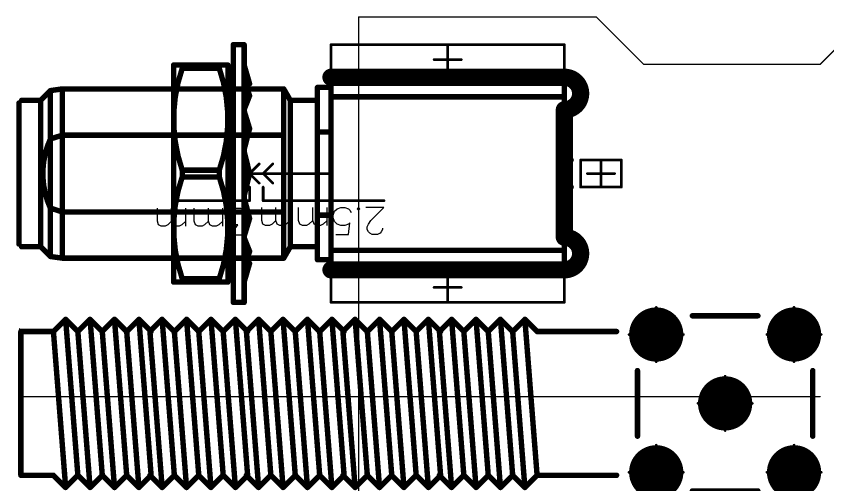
# Model space of a CAD drawing. Header units: millimetres. Extents: x 17 to 134, y 31 to 67.
# Drawn here: x 17.37 to 47.28, y 49.75 to 67.03 of the extents above; entities that cross this region are included whole.
import ezdxf

# ---------------------------------------------------------------- set-up
doc = ezdxf.new("R2010")
doc.units = ezdxf.units.MM
for name, color, linetype in [('Mechanical1', 6, 'Continuous'), ('Mechanical8', 56, 'Continuous'), ('MultiLayer', 9, 'Continuous'), ('PadHoleLayer', 156, 'Continuous'), ('TopOverlay', 2, 'Continuous')]:
    doc.layers.add(name, color=color, linetype=linetype)

# ---------------------------------------------------------------- blocks, each defined once
blk = doc.blocks.new('TELEGARTNER_J01151A0451_1')
at = {"layer": 'Mechanical1', "const_width": 0.635}
for points in [[(1.35, 2.35, -1), (1.35, 3.55)], [(1.35, -3.55, -1), (1.35, -2.35)]]:
    blk.add_lwpolyline(points, format="xyb", dxfattribs=at)
for points in [[(9.95, 3.55), (1.35, 3.55)], [(1.35, 2.35), (1.35, -2.35)], [(9.95, -3.55), (1.35, -3.55)]]:
    blk.add_lwpolyline(points, dxfattribs=at)
at = {"layer": 'Mechanical1', "const_width": 0.318}
for points in [[(1.191, 3.55, 1), (1.509, 3.55, 1)], [(1.191, 3.55, 1), (1.509, 3.55, 1)], [(9.791, 3.55, 1), (10.109, 3.55, 1)], [(1.191, 2.35, 1), (1.509, 2.35, 1)], [(1.191, 2.35, 1), (1.509, 2.35, 1)], [(1.191, -2.35, 1), (1.509, -2.35, 1)], [(1.191, -2.35, 1), (1.509, -2.35, 1)], [(1.191, -3.55, 1), (1.509, -3.55, 1)], [(1.191, -3.55, 1), (1.509, -3.55, 1)], [(9.791, -3.55, 1), (10.109, -3.55, 1)]]:
    blk.add_lwpolyline(points, format="xyb", close=True, dxfattribs=at)
at = {"layer": 'Mechanical8'}
for p, q in [((8.048, 2.059), (8.095, 2.155)), ((8.095, 2.155), (8.143, 2.202)), ((8.143, 2.202), (8.238, 2.25)), ((8.238, 2.25), (8.428, 2.25)), ((8.428, 2.25), (8.524, 2.202)), ((8.524, 2.202), (8.571, 2.155)), ((8.571, 2.155), (8.619, 2.059)), ((9.3, 2.25), (9.252, 1.821)), ((9.776, 2.25), (9.3, 2.25)), ((13.145, 2.275), (13.669, 2.275)), ((13.669, 2.275), (13.383, 1.894)), ((8.048, 2.012), (8.048, 2.059)), ((8.571, 1.869), (8.476, 1.726)), ((8.619, 1.964), (8.571, 1.869)), ((8.619, 2.059), (8.619, 1.964)), ((9.252, 1.821), (9.3, 1.869)), ((9.3, 1.869), (9.443, 1.917)), ((9.443, 1.917), (9.585, 1.917)), ((9.585, 1.917), (9.728, 1.869)), ((9.728, 1.869), (9.823, 1.774)), ((10.095, 1.917), (10.095, 1.25)), ((10.095, 1.726), (10.238, 1.869)), ((10.238, 1.869), (10.333, 1.917)), ((10.333, 1.917), (10.476, 1.917)), ((10.476, 1.917), (10.571, 1.869)), ((10.571, 1.869), (10.618, 1.726)), ((10.618, 1.726), (10.761, 1.869)), ((10.761, 1.869), (10.857, 1.917)), ((10.857, 1.917), (10.999, 1.917)), ((10.999, 1.917), (11.095, 1.869)), ((11.095, 1.869), (11.142, 1.726)), ((11.456, 1.917), (11.456, 1.25)), ((11.456, 1.726), (11.599, 1.869)), ((11.599, 1.869), (11.694, 1.917)), ((11.694, 1.917), (11.837, 1.917)), ((11.837, 1.917), (11.932, 1.869)), ((11.932, 1.869), (11.98, 1.726)), ((11.98, 1.726), (12.123, 1.869)), ((12.123, 1.869), (12.218, 1.917)), ((12.218, 1.917), (12.361, 1.917)), ((12.361, 1.917), (12.456, 1.869)), ((12.456, 1.869), (12.504, 1.726)), ((13.383, 1.894), (13.526, 1.894)), ((13.526, 1.894), (13.621, 1.846)), ((13.621, 1.846), (13.669, 1.799)), ((13.669, 1.799), (13.717, 1.656)), ((13.94, 1.942), (13.94, 1.275)), ((13.94, 1.751), (14.083, 1.894)), ((14.083, 1.894), (14.178, 1.942)), ((14.178, 1.942), (14.321, 1.942)), ((14.321, 1.942), (14.416, 1.894)), ((14.416, 1.894), (14.464, 1.751)), ((14.464, 1.751), (14.607, 1.894)), ((14.607, 1.894), (14.702, 1.942)), ((14.702, 1.942), (14.845, 1.942)), ((14.845, 1.942), (14.94, 1.894)), ((14.94, 1.894), (14.988, 1.751)), ((15.302, 1.942), (15.302, 1.275)), ((15.302, 1.751), (15.445, 1.894)), ((15.445, 1.894), (15.54, 1.942)), ((15.54, 1.942), (15.683, 1.942)), ((15.683, 1.942), (15.778, 1.894)), ((15.778, 1.894), (15.826, 1.751)), ((15.826, 1.751), (15.968, 1.894)), ((15.968, 1.894), (16.064, 1.942)), ((16.064, 1.942), (16.206, 1.942)), ((16.206, 1.942), (16.302, 1.894)), ((16.302, 1.894), (16.349, 1.751)), ((8.476, 1.726), (8, 1.25)), ((9.823, 1.774), (9.871, 1.631)), ((9.871, 1.536), (9.823, 1.393)), ((9.871, 1.631), (9.871, 1.536)), ((10.618, 1.726), (10.618, 1.25)), ((11.142, 1.726), (11.142, 1.25)), ((11.98, 1.726), (11.98, 1.25)), ((12.504, 1.726), (12.504, 1.25)), ((13.717, 1.561), (13.669, 1.418)), ((13.717, 1.656), (13.717, 1.561)), ((14.464, 1.751), (14.464, 1.275)), ((14.988, 1.751), (14.988, 1.275)), ((15.826, 1.751), (15.826, 1.275)), ((16.349, 1.751), (16.349, 1.275)), ((8, 1.25), (8.667, 1.25)), ((8.938, 1.345), (8.89, 1.298)), ((8.89, 1.298), (8.938, 1.25)), ((8.986, 1.298), (8.938, 1.345)), ((8.938, 1.25), (8.986, 1.298)), ((9.252, 1.345), (9.205, 1.44)), ((9.3, 1.298), (9.252, 1.345)), ((9.443, 1.25), (9.3, 1.298)), ((9.585, 1.25), (9.443, 1.25)), ((9.728, 1.298), (9.585, 1.25)), ((9.823, 1.393), (9.728, 1.298)), ((13.098, 1.37), (13.05, 1.465)), ((13.145, 1.323), (13.098, 1.37)), ((13.288, 1.275), (13.145, 1.323)), ((13.431, 1.275), (13.288, 1.275)), ((13.574, 1.323), (13.431, 1.275)), ((13.669, 1.418), (13.574, 1.323))]:
    blk.add_line(p, q, dxfattribs=at)
at = {"layer": 'Mechanical8', "const_width": 0.1}
for points in [[(9.95, 4.75), (1.35, 4.75)], [(1.35, 4.75), (1.35, 3.65)], [(9.95, 4.75), (9.95, 3.65)], [(5.65, 4.7), (5.65, 4.2)], [(5.65, 4.2), (5.15, 4.2)], [(6.15, 4.2), (5.65, 4.2)], [(5.65, 4.2), (5.65, 3.7)], [(9.95, 3.65), (1.35, 3.65)], [(12.45, 1), (8, 1)], [(12.45, 1), (12.45, 0.5)], [(15.75, 1), (12.95, 1)], [(12.95, 1), (12.95, 0.5)], [(0.75, 0.5), (-0.75, 0.5)], [(-0.75, 0.5), (-0.75, -0.5)], [(0, 0.5), (0, 0)], [(0.75, 0.5), (0.75, -0.5)], [(9.95, 0.25), (9.95, -0.25)], [(12.45, 0), (12.096, 0.354)], [(12.95, 0), (12.596, 0.354)], [(0, 0), (-0.5, 0)], [(0.5, 0), (0, 0)], [(0, 0), (0, -0.5)], [(12.45, 0), (9.95, 0)], [(12.45, 0), (12.096, -0.354)], [(12.95, 0), (12.45, 0)], [(12.95, 0), (12.596, -0.354)], [(0.75, -0.5), (-0.75, -0.5)], [(9.95, -3.65), (1.35, -3.65)], [(1.35, -3.65), (1.35, -4.75)], [(5.65, -3.7), (5.65, -4.2)], [(9.95, -3.65), (9.95, -4.75)], [(5.65, -4.2), (5.15, -4.2)], [(6.15, -4.2), (5.65, -4.2)], [(5.65, -4.2), (5.65, -4.7)], [(9.95, -4.75), (1.35, -4.75)]]:
    blk.add_lwpolyline(points, dxfattribs=at)
at = {"layer": 'Mechanical8', "const_width": 0.05}
for points in [[(1.325, 4.75, 1), (1.375, 4.75, 1)], [(1.325, 4.75, 1), (1.375, 4.75, 1)], [(9.925, 4.75, 1), (9.975, 4.75, 1)], [(9.925, 4.75, 1), (9.975, 4.75, 1)], [(5.625, 4.7, 1), (5.675, 4.7, 1)], [(5.125, 4.2, 1), (5.175, 4.2, 1)], [(5.625, 4.2, 1), (5.675, 4.2, 1)], [(5.625, 4.2, 1), (5.675, 4.2, 1)], [(5.625, 4.2, 1), (5.675, 4.2, 1)], [(5.625, 4.2, 1), (5.675, 4.2, 1)], [(6.125, 4.2, 1), (6.175, 4.2, 1)], [(1.325, 3.65, 1), (1.375, 3.65, 1)], [(1.325, 3.65, 1), (1.375, 3.65, 1)], [(5.625, 3.7, 1), (5.675, 3.7, 1)], [(9.925, 3.65, 1), (9.975, 3.65, 1)], [(9.925, 3.65, 1), (9.975, 3.65, 1)], [(7.975, 1, 1), (8.025, 1, 1)], [(12.425, 1, 1), (12.475, 1, 1)], [(12.425, 1, 1), (12.475, 1, 1)], [(12.925, 1, 1), (12.975, 1, 1)], [(12.925, 1, 1), (12.975, 1, 1)], [(15.725, 1, 1), (15.775, 1, 1)], [(-0.775, 0.5, 1), (-0.725, 0.5, 1)], [(-0.775, 0.5, 1), (-0.725, 0.5, 1)], [(-0.025, 0.5, 1), (0.025, 0.5, 1)], [(0.725, 0.5, 1), (0.775, 0.5, 1)], [(0.725, 0.5, 1), (0.775, 0.5, 1)], [(9.925, 0.25, 1), (9.975, 0.25, 1)], [(12.071, 0.354, 1), (12.121, 0.354, 1)], [(12.425, 0.5, 1), (12.475, 0.5, 1)], [(12.571, 0.354, 1), (12.621, 0.354, 1)], [(12.925, 0.5, 1), (12.975, 0.5, 1)], [(-0.525, 0, 1), (-0.475, 0, 1)], [(-0.025, 0, 1), (0.025, 0, 1)], [(-0.025, 0, 1), (0.025, 0, 1)], [(-0.025, 0, 1), (0.025, 0, 1)], [(-0.025, 0, 1), (0.025, 0, 1)], [(0.475, 0, 1), (0.525, 0, 1)], [(9.925, 0, 1), (9.975, 0, 1)], [(12.425, 0, 1), (12.475, 0, 1)], [(12.425, 0, 1), (12.475, 0, 1)], [(12.425, 0, 1), (12.475, 0, 1)], [(12.425, 0, 1), (12.475, 0, 1)], [(12.925, 0, 1), (12.975, 0, 1)], [(12.925, 0, 1), (12.975, 0, 1)], [(12.925, 0, 1), (12.975, 0, 1)], [(9.925, -0.25, 1), (9.975, -0.25, 1)], [(-0.775, -0.5, 1), (-0.725, -0.5, 1)], [(-0.775, -0.5, 1), (-0.725, -0.5, 1)], [(-0.025, -0.5, 1), (0.025, -0.5, 1)], [(0.725, -0.5, 1), (0.775, -0.5, 1)], [(0.725, -0.5, 1), (0.775, -0.5, 1)], [(12.071, -0.354, 1), (12.121, -0.354, 1)], [(12.571, -0.354, 1), (12.621, -0.354, 1)], [(1.325, -3.65, 1), (1.375, -3.65, 1)], [(1.325, -3.65, 1), (1.375, -3.65, 1)], [(5.625, -3.7, 1), (5.675, -3.7, 1)], [(9.925, -3.65, 1), (9.975, -3.65, 1)], [(9.925, -3.65, 1), (9.975, -3.65, 1)], [(5.125, -4.2, 1), (5.175, -4.2, 1)], [(5.625, -4.2, 1), (5.675, -4.2, 1)], [(5.625, -4.2, 1), (5.675, -4.2, 1)], [(5.625, -4.2, 1), (5.675, -4.2, 1)], [(5.625, -4.2, 1), (5.675, -4.2, 1)], [(6.125, -4.2, 1), (6.175, -4.2, 1)], [(1.325, -4.75, 1), (1.375, -4.75, 1)], [(1.325, -4.75, 1), (1.375, -4.75, 1)], [(5.625, -4.7, 1), (5.675, -4.7, 1)], [(9.925, -4.75, 1), (9.975, -4.75, 1)], [(9.925, -4.75, 1), (9.975, -4.75, 1)]]:
    blk.add_lwpolyline(points, format="xyb", close=True, dxfattribs=at)
at = {"layer": 'MultiLayer'}
for p, q in [((0.75, 3.069), (0.841, 3.29)), ((0.841, 3.29), (1.01, 3.459)), ((1.01, 3.459), (1.231, 3.55)), ((1.231, 3.55), (1.35, 3.55)), ((1.35, 3.55), (1.35, 3.55)), ((1.35, 3.55), (9.95, 3.55)), ((9.95, 3.55), (9.95, -3.55)), ((0.75, 2.831), (0.75, 3.069)), ((0.841, 2.61), (0.75, 2.831)), ((1.01, 2.441), (0.841, 2.61)), ((1.231, 2.35), (1.01, 2.441)), ((1.35, 2.35), (1.231, 2.35)), ((1.35, -2.35), (1.35, 2.35)), ((1.01, -2.441), (1.231, -2.35)), ((1.231, -2.35), (1.35, -2.35)), ((1.35, -2.35), (1.35, -2.35)), ((0.75, -2.831), (0.841, -2.61)), ((0.841, -2.61), (1.01, -2.441)), ((0.75, -3.069), (0.75, -2.831)), ((0.841, -3.29), (0.75, -3.069)), ((1.01, -3.459), (0.841, -3.29)), ((1.231, -3.55), (1.01, -3.459)), ((1.35, -3.55), (1.231, -3.55)), ((9.95, -3.55), (1.35, -3.55))]:
    blk.add_line(p, q, dxfattribs=at)
at = {"layer": 'TopOverlay', "const_width": 0.2}
for points in [[(13.55, 4.75), (13.15, 4.75)], [(13.15, 4.75), (13.15, -4.75)], [(13.55, 4.75), (13.55, -4.75)], [(13.15, 4), (12.95, 3.312)], [(13.75, 3.312), (13.55, 4)], [(13.75, 4), (13.75, -4)], [(15.75, 4), (13.75, 4)], [(14.067, 4), (14.067, 3.875)], [(15.433, 3.875), (14.067, 3.875)], [(15.433, 4), (15.433, 3.875)], [(15.75, 4), (15.75, -4)], [(1.35, 3.2), (1.35, -3.2)], [(9.95, 3.2), (9.95, -3.2)], [(13.15, 3.464), (12.95, 2.868)], [(13.15, 3.253), (12.95, 3.312)], [(13.75, 2.868), (13.55, 3.464)], [(13.75, 3.312), (13.55, 3.253)], [(10.45, 3.175), (9.95, 3.175)], [(10.45, 3.175), (10.45, -3.175)], [(11.692, 3.12), (11.45, 2.7)], [(19.85, 3.12), (11.692, 3.12)], [(11.692, 3.12), (11.692, -3.12)], [(19.85, 3.12), (19.85, -3.12)], [(20.292, 3.058), (19.85, 3.12)], [(20.65, 2.7), (20.292, 3.058)], [(20.292, 3.058), (20.292, -3.058)], [(9.95, 2.828), (1.35, 2.828)], [(11.45, 2.7), (10.45, 2.7)], [(11.45, 2.7), (11.45, -2.7)], [(13.15, 2.366), (12.95, 2.868)], [(13.75, 2.868), (13.55, 2.374)], [(21.35, 2.7), (20.65, 2.7)], [(20.65, 2.7), (20.65, -2.7)], [(21.45, 2.6), (21.45, -2.6)], [(13.15, 2.316), (12.95, 1.656)], [(13.75, 1.656), (13.55, 2.306)], [(10.45, 1.534), (9.95, 1.534)], [(19.85, 1.416), (11.692, 1.416)], [(13.15, 0.894), (12.95, 1.656)], [(13.75, 1.656), (13.55, 0.906)], [(20.292, 1.274), (19.85, 1.416)], [(13.15, 0.825), (12.95, 0)], [(13.75, 0), (13.55, 0.813)], [(1.35, 0.5), (1.1, 0.5)], [(13.15, -0.817), (12.95, 0)], [(13.75, 0), (13.55, -0.813)], [(14.067, 0.125), (14.067, -0.125)], [(15.433, 0.125), (14.067, 0.125)], [(15.433, 0.125), (15.433, -0.125)], [(15.433, -0.125), (14.067, -0.125)], [(1.35, -0.5), (1.1, -0.5)], [(13.15, -0.886), (12.95, -1.656)], [(13.75, -1.656), (13.55, -0.906)], [(20.292, -1.274), (19.85, -1.416)], [(10.45, -1.534), (9.95, -1.534)], [(19.85, -1.416), (11.692, -1.416)], [(13.15, -2.31), (12.95, -1.656)], [(13.75, -1.656), (13.55, -2.299)], [(13.15, -2.36), (12.95, -2.868)], [(13.75, -2.868), (13.55, -2.367)], [(11.45, -2.7), (10.45, -2.7)], [(11.692, -3.12), (11.45, -2.7)], [(20.65, -2.7), (20.292, -3.058)], [(21.35, -2.7), (20.65, -2.7)], [(9.95, -2.828), (1.35, -2.828)], [(13.15, -3.415), (12.95, -2.868)], [(13.75, -2.868), (13.55, -3.464)], [(20.292, -3.058), (19.85, -3.12)], [(10.45, -3.175), (9.95, -3.175)], [(19.85, -3.12), (11.692, -3.12)], [(13.15, -3.253), (12.95, -3.312)], [(13.15, -4), (12.95, -3.312)], [(13.75, -3.312), (13.55, -3.253)], [(13.75, -3.312), (13.55, -4)], [(15.433, -3.875), (14.067, -3.875)], [(14.067, -3.875), (14.067, -4)], [(15.433, -3.875), (15.433, -4)], [(15.75, -4), (13.75, -4)], [(13.55, -4.75), (13.15, -4.75)]]:
    blk.add_lwpolyline(points, dxfattribs=at)
at = {"layer": 'TopOverlay', "const_width": 0.1}
for points in [[(13.1, 4.75, 1), (13.2, 4.75, 1)], [(13.1, 4.75, 1), (13.2, 4.75, 1)], [(13.5, 4.75, 1), (13.6, 4.75, 1)], [(13.5, 4.75, 1), (13.6, 4.75, 1)], [(13.1, 4, 1), (13.2, 4, 1)], [(13.5, 4, 1), (13.6, 4, 1)], [(13.7, 4, 1), (13.8, 4, 1)], [(13.7, 4, 1), (13.8, 4, 1)], [(14.017, 4, 1), (14.117, 4, 1)], [(14.017, 3.875, 1), (14.117, 3.875, 1)], [(14.017, 3.875, 1), (14.117, 3.875, 1)], [(14.017, 3.875, 1), (14.117, 3.875, 1)], [(15.383, 4, 1), (15.483, 4, 1)], [(15.383, 3.875, 1), (15.483, 3.875, 1)], [(15.383, 3.875, 1), (15.483, 3.875, 1)], [(15.383, 3.875, 1), (15.483, 3.875, 1)], [(15.7, 4, 1), (15.8, 4, 1)], [(15.7, 4, 1), (15.8, 4, 1)], [(1.3, 3.2, 1), (1.4, 3.2, 1)], [(9.9, 3.2, 1), (10, 3.2, 1)], [(12.9, 3.312, 1), (13, 3.312, 1)], [(12.9, 3.312, 1), (13, 3.312, 1)], [(13.1, 3.464, 1), (13.2, 3.464, 1)], [(13.1, 3.253, 1), (13.2, 3.253, 1)], [(13.5, 3.464, 1), (13.6, 3.464, 1)], [(13.5, 3.253, 1), (13.6, 3.253, 1)], [(13.7, 3.312, 1), (13.8, 3.312, 1)], [(13.7, 3.312, 1), (13.8, 3.312, 1)], [(9.9, 3.175, 1), (10, 3.175, 1)], [(10.4, 3.175, 1), (10.5, 3.175, 1)], [(10.4, 3.175, 1), (10.5, 3.175, 1)], [(11.642, 3.12, 1), (11.742, 3.12, 1)], [(11.642, 3.12, 1), (11.742, 3.12, 1)], [(11.642, 3.12, 1), (11.742, 3.12, 1)], [(19.8, 3.12, 1), (19.9, 3.12, 1)], [(19.8, 3.12, 1), (19.9, 3.12, 1)], [(19.8, 3.12, 1), (19.9, 3.12, 1)], [(20.242, 3.058, 1), (20.342, 3.058, 1)], [(20.242, 3.058, 1), (20.342, 3.058, 1)], [(20.242, 3.058, 1), (20.342, 3.058, 1)], [(1.3, 2.828, 1), (1.4, 2.828, 1)], [(9.9, 2.828, 1), (10, 2.828, 1)], [(10.4, 2.7, 1), (10.5, 2.7, 1)], [(11.4, 2.7, 1), (11.5, 2.7, 1)], [(11.4, 2.7, 1), (11.5, 2.7, 1)], [(11.4, 2.7, 1), (11.5, 2.7, 1)], [(12.9, 2.868, 1), (13, 2.868, 1)], [(12.9, 2.868, 1), (13, 2.868, 1)], [(13.7, 2.868, 1), (13.8, 2.868, 1)], [(13.7, 2.868, 1), (13.8, 2.868, 1)], [(20.6, 2.7, 1), (20.7, 2.7, 1)], [(20.6, 2.7, 1), (20.7, 2.7, 1)], [(20.6, 2.7, 1), (20.7, 2.7, 1)], [(21.3, 2.7, 1), (21.4, 2.7, 1)], [(21.4, 2.6, 1), (21.5, 2.6, 1)], [(13.1, 2.366, 1), (13.2, 2.366, 1)], [(13.1, 2.316, 1), (13.2, 2.316, 1)], [(13.5, 2.374, 1), (13.6, 2.374, 1)], [(13.5, 2.306, 1), (13.6, 2.306, 1)], [(9.9, 1.534, 1), (10, 1.534, 1)], [(10.4, 1.534, 1), (10.5, 1.534, 1)], [(11.642, 1.416, 1), (11.742, 1.416, 1)], [(12.9, 1.656, 1), (13, 1.656, 1)], [(12.9, 1.656, 1), (13, 1.656, 1)], [(13.7, 1.656, 1), (13.8, 1.656, 1)], [(13.7, 1.656, 1), (13.8, 1.656, 1)], [(19.8, 1.416, 1), (19.9, 1.416, 1)], [(19.8, 1.416, 1), (19.9, 1.416, 1)], [(20.242, 1.274, 1), (20.342, 1.274, 1)], [(20.242, 1.274, 1), (20.342, 1.274, 1)], [(13.1, 0.894, 1), (13.2, 0.894, 1)], [(13.1, 0.825, 1), (13.2, 0.825, 1)], [(13.5, 0.906, 1), (13.6, 0.906, 1)], [(13.5, 0.813, 1), (13.6, 0.813, 1)], [(1.05, 0.5, 1), (1.15, 0.5, 1)], [(1.3, 0.5, 1), (1.4, 0.5, 1)], [(12.9, 0, 1), (13, 0, 1)], [(12.9, 0, 1), (13, 0, 1)], [(13.7, 0, 1), (13.8, 0, 1)], [(13.7, 0, 1), (13.8, 0, 1)], [(14.017, 0.125, 1), (14.117, 0.125, 1)], [(14.017, 0.125, 1), (14.117, 0.125, 1)], [(14.017, 0.125, 1), (14.117, 0.125, 1)], [(15.383, 0.125, 1), (15.483, 0.125, 1)], [(15.383, 0.125, 1), (15.483, 0.125, 1)], [(15.383, 0.125, 1), (15.483, 0.125, 1)], [(14.017, -0.125, 1), (14.117, -0.125, 1)], [(14.017, -0.125, 1), (14.117, -0.125, 1)], [(14.017, -0.125, 1), (14.117, -0.125, 1)], [(15.383, -0.125, 1), (15.483, -0.125, 1)], [(15.383, -0.125, 1), (15.483, -0.125, 1)], [(15.383, -0.125, 1), (15.483, -0.125, 1)], [(1.05, -0.5, 1), (1.15, -0.5, 1)], [(1.3, -0.5, 1), (1.4, -0.5, 1)], [(13.1, -0.817, 1), (13.2, -0.817, 1)], [(13.1, -0.886, 1), (13.2, -0.886, 1)], [(13.5, -0.813, 1), (13.6, -0.813, 1)], [(13.5, -0.906, 1), (13.6, -0.906, 1)], [(20.242, -1.274, 1), (20.342, -1.274, 1)], [(20.242, -1.274, 1), (20.342, -1.274, 1)], [(9.9, -1.534, 1), (10, -1.534, 1)], [(10.4, -1.534, 1), (10.5, -1.534, 1)], [(11.642, -1.416, 1), (11.742, -1.416, 1)], [(19.8, -1.416, 1), (19.9, -1.416, 1)], [(19.8, -1.416, 1), (19.9, -1.416, 1)], [(12.9, -1.656, 1), (13, -1.656, 1)], [(12.9, -1.656, 1), (13, -1.656, 1)], [(13.7, -1.656, 1), (13.8, -1.656, 1)], [(13.7, -1.656, 1), (13.8, -1.656, 1)], [(13.1, -2.31, 1), (13.2, -2.31, 1)], [(13.1, -2.36, 1), (13.2, -2.36, 1)], [(13.5, -2.299, 1), (13.6, -2.299, 1)], [(13.5, -2.367, 1), (13.6, -2.367, 1)], [(10.4, -2.7, 1), (10.5, -2.7, 1)], [(11.4, -2.7, 1), (11.5, -2.7, 1)], [(11.4, -2.7, 1), (11.5, -2.7, 1)], [(11.4, -2.7, 1), (11.5, -2.7, 1)], [(20.6, -2.7, 1), (20.7, -2.7, 1)], [(20.6, -2.7, 1), (20.7, -2.7, 1)], [(20.6, -2.7, 1), (20.7, -2.7, 1)], [(21.3, -2.7, 1), (21.4, -2.7, 1)], [(21.4, -2.6, 1), (21.5, -2.6, 1)], [(1.3, -2.828, 1), (1.4, -2.828, 1)], [(9.9, -2.828, 1), (10, -2.828, 1)], [(12.9, -2.868, 1), (13, -2.868, 1)], [(12.9, -2.868, 1), (13, -2.868, 1)], [(13.7, -2.868, 1), (13.8, -2.868, 1)], [(13.7, -2.868, 1), (13.8, -2.868, 1)], [(20.242, -3.058, 1), (20.342, -3.058, 1)], [(20.242, -3.058, 1), (20.342, -3.058, 1)], [(20.242, -3.058, 1), (20.342, -3.058, 1)], [(1.3, -3.2, 1), (1.4, -3.2, 1)], [(9.9, -3.175, 1), (10, -3.175, 1)], [(9.9, -3.2, 1), (10, -3.2, 1)], [(10.4, -3.175, 1), (10.5, -3.175, 1)], [(10.4, -3.175, 1), (10.5, -3.175, 1)], [(11.642, -3.12, 1), (11.742, -3.12, 1)], [(11.642, -3.12, 1), (11.742, -3.12, 1)], [(11.642, -3.12, 1), (11.742, -3.12, 1)], [(12.9, -3.312, 1), (13, -3.312, 1)], [(12.9, -3.312, 1), (13, -3.312, 1)], [(13.1, -3.253, 1), (13.2, -3.253, 1)], [(13.5, -3.253, 1), (13.6, -3.253, 1)], [(13.7, -3.312, 1), (13.8, -3.312, 1)], [(13.7, -3.312, 1), (13.8, -3.312, 1)], [(19.8, -3.12, 1), (19.9, -3.12, 1)], [(19.8, -3.12, 1), (19.9, -3.12, 1)], [(19.8, -3.12, 1), (19.9, -3.12, 1)], [(13.1, -3.415, 1), (13.2, -3.415, 1)], [(13.5, -3.464, 1), (13.6, -3.464, 1)], [(14.017, -3.875, 1), (14.117, -3.875, 1)], [(14.017, -3.875, 1), (14.117, -3.875, 1)], [(14.017, -3.875, 1), (14.117, -3.875, 1)], [(15.383, -3.875, 1), (15.483, -3.875, 1)], [(15.383, -3.875, 1), (15.483, -3.875, 1)], [(15.383, -3.875, 1), (15.483, -3.875, 1)], [(13.1, -4, 1), (13.2, -4, 1)], [(13.5, -4, 1), (13.6, -4, 1)], [(13.7, -4, 1), (13.8, -4, 1)], [(13.7, -4, 1), (13.8, -4, 1)], [(14.017, -4, 1), (14.117, -4, 1)], [(15.383, -4, 1), (15.483, -4, 1)], [(15.7, -4, 1), (15.8, -4, 1)], [(15.7, -4, 1), (15.8, -4, 1)], [(13.1, -4.75, 1), (13.2, -4.75, 1)], [(13.1, -4.75, 1), (13.2, -4.75, 1)], [(13.5, -4.75, 1), (13.6, -4.75, 1)], [(13.5, -4.75, 1), (13.6, -4.75, 1)]]:
    blk.add_lwpolyline(points, format="xyb", close=True, dxfattribs=at)
at = {"layer": 'TopOverlay', "const_width": 0.2}
for points in [[(14.067, 0.125, -0.16885), (14.067, 3.875)], [(15.433, 3.875, -0.16885), (15.433, 0.125)], [(20.292, 1.274, -0.218166), (20.292, -1.274)], [(14.067, -3.875, -0.16885), (14.067, -0.125)], [(15.433, -0.125, -0.16885), (15.433, -3.875)]]:
    blk.add_lwpolyline(points, format="xyb", dxfattribs=at)
blk = doc.blocks.new('TELEGARTNER_J01151A0921_49')
at = {"layer": 'Mechanical8', "const_width": 0.1}
for points in [[(-2.54, 2.54), (-2.54, 3.54)], [(2.54, 2.54), (2.54, 3.54)], [(-3.54, 2.54), (-2.54, 2.54)], [(-2.54, 1.54), (-2.54, 2.54)], [(-2.54, 2.54), (-1.54, 2.54)], [(1.54, 2.54), (2.54, 2.54)], [(2.54, 1.54), (2.54, 2.54)], [(2.54, 2.54), (3.54, 2.54)], [(0, 0), (0, 1)], [(-1, 0), (0, 0)], [(0, -1), (0, 0)], [(0, 0), (1, 0)], [(-2.54, -2.54), (-2.54, -1.54)], [(2.54, -2.54), (2.54, -1.54)], [(-3.54, -2.54), (-2.54, -2.54)], [(-2.54, -3.54), (-2.54, -2.54)], [(-2.54, -2.54), (-1.54, -2.54)], [(1.54, -2.54), (2.54, -2.54)], [(2.54, -3.54), (2.54, -2.54)], [(2.54, -2.54), (3.54, -2.54)]]:
    blk.add_lwpolyline(points, dxfattribs=at)
at = {"layer": 'Mechanical8', "const_width": 0.05}
for points in [[(-2.565, 3.54, 1), (-2.515, 3.54, 1)], [(2.515, 3.54, 1), (2.565, 3.54, 1)], [(-3.565, 2.54, 1), (-3.515, 2.54, 1)], [(-2.565, 2.54, 1), (-2.515, 2.54, 1)], [(-2.565, 2.54, 1), (-2.515, 2.54, 1)], [(-2.565, 2.54, 1), (-2.515, 2.54, 1)], [(-2.565, 2.54, 1), (-2.515, 2.54, 1)], [(-1.565, 2.54, 1), (-1.515, 2.54, 1)], [(1.515, 2.54, 1), (1.565, 2.54, 1)], [(2.515, 2.54, 1), (2.565, 2.54, 1)], [(2.515, 2.54, 1), (2.565, 2.54, 1)], [(2.515, 2.54, 1), (2.565, 2.54, 1)], [(2.515, 2.54, 1), (2.565, 2.54, 1)], [(3.515, 2.54, 1), (3.565, 2.54, 1)], [(-2.565, 1.54, 1), (-2.515, 1.54, 1)], [(2.515, 1.54, 1), (2.565, 1.54, 1)], [(-0.025, 1, 1), (0.025, 1, 1)], [(-1.025, 0, 1), (-0.975, 0, 1)], [(-0.025, 0, 1), (0.025, 0, 1)], [(-0.025, 0, 1), (0.025, 0, 1)], [(-0.025, 0, 1), (0.025, 0, 1)], [(-0.025, 0, 1), (0.025, 0, 1)], [(0.975, 0, 1), (1.025, 0, 1)], [(-0.025, -1, 1), (0.025, -1, 1)], [(-2.565, -1.54, 1), (-2.515, -1.54, 1)], [(2.515, -1.54, 1), (2.565, -1.54, 1)], [(-3.565, -2.54, 1), (-3.515, -2.54, 1)], [(-2.565, -2.54, 1), (-2.515, -2.54, 1)], [(-2.565, -2.54, 1), (-2.515, -2.54, 1)], [(-2.565, -2.54, 1), (-2.515, -2.54, 1)], [(-2.565, -2.54, 1), (-2.515, -2.54, 1)], [(-1.565, -2.54, 1), (-1.515, -2.54, 1)], [(1.515, -2.54, 1), (1.565, -2.54, 1)], [(2.515, -2.54, 1), (2.565, -2.54, 1)], [(2.515, -2.54, 1), (2.565, -2.54, 1)], [(2.515, -2.54, 1), (2.565, -2.54, 1)], [(2.515, -2.54, 1), (2.565, -2.54, 1)], [(3.515, -2.54, 1), (3.565, -2.54, 1)], [(-2.565, -3.54, 1), (-2.515, -3.54, 1)], [(2.515, -3.54, 1), (2.565, -3.54, 1)]]:
    blk.add_lwpolyline(points, format="xyb", close=True, dxfattribs=at)
at = {"layer": 'MultiLayer', "const_width": 1}
for points in [[(-3.04, 2.54, 1), (-2.04, 2.54, 1)], [(2.04, 2.54, 1), (3.04, 2.54, 1)], [(-0.5, 0, 1), (0.5, 0, 1)], [(-3.04, -2.54, 1), (-2.04, -2.54, 1)], [(2.04, -2.54, 1), (3.04, -2.54, 1)]]:
    blk.add_lwpolyline(points, format="xyb", close=True, dxfattribs=at)
at = {"layer": 'PadHoleLayer', "const_width": 0.75}
for points in [[(-2.915, 2.54, 1), (-2.165, 2.54, 1)], [(2.165, 2.54, 1), (2.915, 2.54, 1)], [(-0.375, 0, 1), (0.375, 0, 1)], [(-2.915, -2.54, 1), (-2.165, -2.54, 1)], [(2.165, -2.54, 1), (2.915, -2.54, 1)]]:
    blk.add_lwpolyline(points, format="xyb", close=True, dxfattribs=at)
at = {"layer": 'TopOverlay', "const_width": 0.2}
for points in [[(-1.208, 3.23), (1.208, 3.23)], [(-24.754, 2.65), (-24.304, 3.1)], [(-24.304, 3.1), (-23.854, 2.65)], [(-24.304, 3.1), (-23.854, -2.65)], [(-23.854, 2.65), (-23.404, 3.1)], [(-23.404, 3.1), (-22.954, 2.65)], [(-23.404, 3.1), (-22.954, -2.65)], [(-22.954, 2.65), (-22.504, 3.1)], [(-22.504, 3.1), (-22.054, 2.65)], [(-22.504, 3.1), (-22.054, -2.65)], [(-22.054, 2.65), (-21.604, 3.1)], [(-21.604, 3.1), (-21.154, 2.65)], [(-21.604, 3.1), (-21.154, -2.65)], [(-21.198, 2.65), (-20.748, 3.1)], [(-20.748, 3.1), (-20.298, -2.65)], [(-20.748, 3.1), (-20.298, 2.65)], [(-20.298, 2.65), (-19.848, 3.1)], [(-19.848, 3.1), (-19.398, -2.65)], [(-19.848, 3.1), (-19.398, 2.65)], [(-19.398, 2.65), (-18.948, 3.1)], [(-18.948, 3.1), (-18.498, -2.65)], [(-18.948, 3.1), (-18.498, 2.65)], [(-18.498, 2.65), (-18.048, 3.1)], [(-18.048, 3.1), (-17.598, -2.65)], [(-18.048, 3.1), (-17.598, 2.65)], [(-17.642, 2.65), (-17.192, 3.1)], [(-17.192, 3.1), (-16.742, -2.65)], [(-17.192, 3.1), (-16.742, 2.65)], [(-16.742, 2.65), (-16.292, 3.1)], [(-16.292, 3.1), (-15.842, -2.65)], [(-16.292, 3.1), (-15.842, 2.65)], [(-15.842, 2.65), (-15.392, 3.1)], [(-15.392, 3.1), (-14.942, -2.65)], [(-15.392, 3.1), (-14.942, 2.65)], [(-14.942, 2.65), (-14.492, 3.1)], [(-14.492, 3.1), (-14.042, -2.65)], [(-14.492, 3.1), (-14.042, 2.65)], [(-14.086, 2.65), (-13.636, 3.1)], [(-13.636, 3.1), (-13.186, -2.65)], [(-13.636, 3.1), (-13.186, 2.65)], [(-13.186, 2.65), (-12.736, 3.1)], [(-12.736, 3.1), (-12.286, -2.65)], [(-12.736, 3.1), (-12.286, 2.65)], [(-12.286, 2.65), (-11.836, 3.1)], [(-11.836, 3.1), (-11.386, -2.65)], [(-11.836, 3.1), (-11.386, 2.65)], [(-11.386, 2.65), (-10.936, 3.1)], [(-10.936, 3.1), (-10.486, -2.65)], [(-10.936, 3.1), (-10.486, 2.65)], [(-10.53, 2.65), (-10.08, 3.1)], [(-10.08, 3.1), (-9.63, -2.65)], [(-10.08, 3.1), (-9.63, 2.65)], [(-9.63, 2.65), (-9.18, 3.1)], [(-9.18, 3.1), (-8.73, -2.65)], [(-9.18, 3.1), (-8.73, 2.65)], [(-8.73, 2.65), (-8.28, 3.1)], [(-8.28, 3.1), (-7.83, -2.65)], [(-8.28, 3.1), (-7.83, 2.65)], [(-7.83, 2.65), (-7.38, 3.1)], [(-7.38, 3.1), (-6.93, -2.65)], [(-7.38, 3.1), (-6.93, 2.65)], [(-25.954, 2.65), (-24.754, 2.65)], [(-25.954, -2.65), (-25.954, 2.65)], [(-24.754, 2.65), (-24.304, -3.1)], [(-23.854, 2.65), (-23.404, -3.1)], [(-22.954, 2.65), (-22.504, -3.1)], [(-22.054, 2.65), (-21.604, -3.1)], [(-21.198, 2.65), (-20.748, -3.1)], [(-20.298, 2.65), (-19.848, -3.1)], [(-19.398, 2.65), (-18.948, -3.1)], [(-18.498, 2.65), (-18.048, -3.1)], [(-17.642, 2.65), (-17.192, -3.1)], [(-16.742, 2.65), (-16.292, -3.1)], [(-15.842, 2.65), (-15.392, -3.1)], [(-14.942, 2.65), (-14.492, -3.1)], [(-14.086, 2.65), (-13.636, -3.1)], [(-13.186, 2.65), (-12.736, -3.1)], [(-12.286, 2.65), (-11.836, -3.1)], [(-11.386, 2.65), (-10.936, -3.1)], [(-10.53, 2.65), (-10.08, -3.1)], [(-9.63, 2.65), (-9.18, -3.1)], [(-8.73, 2.65), (-8.28, -3.1)], [(-7.83, 2.65), (-7.38, -3.1)], [(-6.93, 2.65), (-4, 2.65)], [(-3.23, -1.208), (-3.23, 1.208)], [(3.23, -1.208), (3.23, 1.208)], [(-25.954, -2.65), (-24.754, -2.65)], [(-24.754, -2.65), (-24.304, -3.1)], [(-24.304, -3.1), (-23.854, -2.65)], [(-23.854, -2.65), (-23.404, -3.1)], [(-23.404, -3.1), (-22.954, -2.65)], [(-22.954, -2.65), (-22.504, -3.1)], [(-22.504, -3.1), (-22.054, -2.65)], [(-22.054, -2.65), (-21.604, -3.1)], [(-21.604, -3.1), (-21.154, -2.65)], [(-21.198, -2.65), (-20.748, -3.1)], [(-20.748, -3.1), (-20.298, -2.65)], [(-20.298, -2.65), (-19.848, -3.1)], [(-19.848, -3.1), (-19.398, -2.65)], [(-19.398, -2.65), (-18.948, -3.1)], [(-18.948, -3.1), (-18.498, -2.65)], [(-18.498, -2.65), (-18.048, -3.1)], [(-18.048, -3.1), (-17.598, -2.65)], [(-17.642, -2.65), (-17.192, -3.1)], [(-17.192, -3.1), (-16.742, -2.65)], [(-16.742, -2.65), (-16.292, -3.1)], [(-16.292, -3.1), (-15.842, -2.65)], [(-15.842, -2.65), (-15.392, -3.1)], [(-15.392, -3.1), (-14.942, -2.65)], [(-14.942, -2.65), (-14.492, -3.1)], [(-14.492, -3.1), (-14.042, -2.65)], [(-14.086, -2.65), (-13.636, -3.1)], [(-13.636, -3.1), (-13.186, -2.65)], [(-13.186, -2.65), (-12.736, -3.1)], [(-12.736, -3.1), (-12.286, -2.65)], [(-12.286, -2.65), (-11.836, -3.1)], [(-11.836, -3.1), (-11.386, -2.65)], [(-11.386, -2.65), (-10.936, -3.1)], [(-10.936, -3.1), (-10.486, -2.65)], [(-10.53, -2.65), (-10.08, -3.1)], [(-10.08, -3.1), (-9.63, -2.65)], [(-9.63, -2.65), (-9.18, -3.1)], [(-9.18, -3.1), (-8.73, -2.65)], [(-8.73, -2.65), (-8.28, -3.1)], [(-8.28, -3.1), (-7.83, -2.65)], [(-7.83, -2.65), (-7.38, -3.1)], [(-7.38, -3.1), (-6.93, -2.65)], [(-6.93, -2.65), (-4, -2.65)], [(-1.208, -3.23), (1.208, -3.23)]]:
    blk.add_lwpolyline(points, dxfattribs=at)
at = {"layer": 'TopOverlay', "const_width": 0.1}
for points in [[(-1.258, 3.23, 1), (-1.158, 3.23, 1)], [(1.158, 3.23, 1), (1.258, 3.23, 1)], [(-24.354, 3.1, 1), (-24.254, 3.1, 1)], [(-24.354, 3.1, 1), (-24.254, 3.1, 1)], [(-24.354, 3.1, 1), (-24.254, 3.1, 1)], [(-23.454, 3.1, 1), (-23.354, 3.1, 1)], [(-23.454, 3.1, 1), (-23.354, 3.1, 1)], [(-23.454, 3.1, 1), (-23.354, 3.1, 1)], [(-22.554, 3.1, 1), (-22.454, 3.1, 1)], [(-22.554, 3.1, 1), (-22.454, 3.1, 1)], [(-22.554, 3.1, 1), (-22.454, 3.1, 1)], [(-21.654, 3.1, 1), (-21.554, 3.1, 1)], [(-21.654, 3.1, 1), (-21.554, 3.1, 1)], [(-21.654, 3.1, 1), (-21.554, 3.1, 1)], [(-20.798, 3.1, 1), (-20.698, 3.1, 1)], [(-20.798, 3.1, 1), (-20.698, 3.1, 1)], [(-20.798, 3.1, 1), (-20.698, 3.1, 1)], [(-19.898, 3.1, 1), (-19.798, 3.1, 1)], [(-19.898, 3.1, 1), (-19.798, 3.1, 1)], [(-19.898, 3.1, 1), (-19.798, 3.1, 1)], [(-18.998, 3.1, 1), (-18.898, 3.1, 1)], [(-18.998, 3.1, 1), (-18.898, 3.1, 1)], [(-18.998, 3.1, 1), (-18.898, 3.1, 1)], [(-18.098, 3.1, 1), (-17.998, 3.1, 1)], [(-18.098, 3.1, 1), (-17.998, 3.1, 1)], [(-18.098, 3.1, 1), (-17.998, 3.1, 1)], [(-17.242, 3.1, 1), (-17.142, 3.1, 1)], [(-17.242, 3.1, 1), (-17.142, 3.1, 1)], [(-17.242, 3.1, 1), (-17.142, 3.1, 1)], [(-16.342, 3.1, 1), (-16.242, 3.1, 1)], [(-16.342, 3.1, 1), (-16.242, 3.1, 1)], [(-16.342, 3.1, 1), (-16.242, 3.1, 1)], [(-15.442, 3.1, 1), (-15.342, 3.1, 1)], [(-15.442, 3.1, 1), (-15.342, 3.1, 1)], [(-15.442, 3.1, 1), (-15.342, 3.1, 1)], [(-14.542, 3.1, 1), (-14.442, 3.1, 1)], [(-14.542, 3.1, 1), (-14.442, 3.1, 1)], [(-14.542, 3.1, 1), (-14.442, 3.1, 1)], [(-13.686, 3.1, 1), (-13.586, 3.1, 1)], [(-13.686, 3.1, 1), (-13.586, 3.1, 1)], [(-13.686, 3.1, 1), (-13.586, 3.1, 1)], [(-12.786, 3.1, 1), (-12.686, 3.1, 1)], [(-12.786, 3.1, 1), (-12.686, 3.1, 1)], [(-12.786, 3.1, 1), (-12.686, 3.1, 1)], [(-11.886, 3.1, 1), (-11.786, 3.1, 1)], [(-11.886, 3.1, 1), (-11.786, 3.1, 1)], [(-11.886, 3.1, 1), (-11.786, 3.1, 1)], [(-10.986, 3.1, 1), (-10.886, 3.1, 1)], [(-10.986, 3.1, 1), (-10.886, 3.1, 1)], [(-10.986, 3.1, 1), (-10.886, 3.1, 1)], [(-10.13, 3.1, 1), (-10.03, 3.1, 1)], [(-10.13, 3.1, 1), (-10.03, 3.1, 1)], [(-10.13, 3.1, 1), (-10.03, 3.1, 1)], [(-9.23, 3.1, 1), (-9.13, 3.1, 1)], [(-9.23, 3.1, 1), (-9.13, 3.1, 1)], [(-9.23, 3.1, 1), (-9.13, 3.1, 1)], [(-8.33, 3.1, 1), (-8.23, 3.1, 1)], [(-8.33, 3.1, 1), (-8.23, 3.1, 1)], [(-8.33, 3.1, 1), (-8.23, 3.1, 1)], [(-7.43, 3.1, 1), (-7.33, 3.1, 1)], [(-7.43, 3.1, 1), (-7.33, 3.1, 1)], [(-7.43, 3.1, 1), (-7.33, 3.1, 1)], [(-26.004, 2.65, 1), (-25.904, 2.65, 1)], [(-26.004, 2.65, 1), (-25.904, 2.65, 1)], [(-24.804, 2.65, 1), (-24.704, 2.65, 1)], [(-24.804, 2.65, 1), (-24.704, 2.65, 1)], [(-24.804, 2.65, 1), (-24.704, 2.65, 1)], [(-23.904, 2.65, 1), (-23.804, 2.65, 1)], [(-23.904, 2.65, 1), (-23.804, 2.65, 1)], [(-23.904, 2.65, 1), (-23.804, 2.65, 1)], [(-23.004, 2.65, 1), (-22.904, 2.65, 1)], [(-23.004, 2.65, 1), (-22.904, 2.65, 1)], [(-23.004, 2.65, 1), (-22.904, 2.65, 1)], [(-22.104, 2.65, 1), (-22.004, 2.65, 1)], [(-22.104, 2.65, 1), (-22.004, 2.65, 1)], [(-22.104, 2.65, 1), (-22.004, 2.65, 1)], [(-21.248, 2.65, 1), (-21.148, 2.65, 1)], [(-21.248, 2.65, 1), (-21.148, 2.65, 1)], [(-21.204, 2.65, 1), (-21.104, 2.65, 1)], [(-20.348, 2.65, 1), (-20.248, 2.65, 1)], [(-20.348, 2.65, 1), (-20.248, 2.65, 1)], [(-20.348, 2.65, 1), (-20.248, 2.65, 1)], [(-19.448, 2.65, 1), (-19.348, 2.65, 1)], [(-19.448, 2.65, 1), (-19.348, 2.65, 1)], [(-19.448, 2.65, 1), (-19.348, 2.65, 1)], [(-18.548, 2.65, 1), (-18.448, 2.65, 1)], [(-18.548, 2.65, 1), (-18.448, 2.65, 1)], [(-18.548, 2.65, 1), (-18.448, 2.65, 1)], [(-17.692, 2.65, 1), (-17.592, 2.65, 1)], [(-17.692, 2.65, 1), (-17.592, 2.65, 1)], [(-17.648, 2.65, 1), (-17.548, 2.65, 1)], [(-16.792, 2.65, 1), (-16.692, 2.65, 1)], [(-16.792, 2.65, 1), (-16.692, 2.65, 1)], [(-16.792, 2.65, 1), (-16.692, 2.65, 1)], [(-15.892, 2.65, 1), (-15.792, 2.65, 1)], [(-15.892, 2.65, 1), (-15.792, 2.65, 1)], [(-15.892, 2.65, 1), (-15.792, 2.65, 1)], [(-14.992, 2.65, 1), (-14.892, 2.65, 1)], [(-14.992, 2.65, 1), (-14.892, 2.65, 1)], [(-14.992, 2.65, 1), (-14.892, 2.65, 1)], [(-14.136, 2.65, 1), (-14.036, 2.65, 1)], [(-14.136, 2.65, 1), (-14.036, 2.65, 1)], [(-14.092, 2.65, 1), (-13.992, 2.65, 1)], [(-13.236, 2.65, 1), (-13.136, 2.65, 1)], [(-13.236, 2.65, 1), (-13.136, 2.65, 1)], [(-13.236, 2.65, 1), (-13.136, 2.65, 1)], [(-12.336, 2.65, 1), (-12.236, 2.65, 1)], [(-12.336, 2.65, 1), (-12.236, 2.65, 1)], [(-12.336, 2.65, 1), (-12.236, 2.65, 1)], [(-11.436, 2.65, 1), (-11.336, 2.65, 1)], [(-11.436, 2.65, 1), (-11.336, 2.65, 1)], [(-11.436, 2.65, 1), (-11.336, 2.65, 1)], [(-10.58, 2.65, 1), (-10.48, 2.65, 1)], [(-10.58, 2.65, 1), (-10.48, 2.65, 1)], [(-10.536, 2.65, 1), (-10.436, 2.65, 1)], [(-9.68, 2.65, 1), (-9.58, 2.65, 1)], [(-9.68, 2.65, 1), (-9.58, 2.65, 1)], [(-9.68, 2.65, 1), (-9.58, 2.65, 1)], [(-8.78, 2.65, 1), (-8.68, 2.65, 1)], [(-8.78, 2.65, 1), (-8.68, 2.65, 1)], [(-8.78, 2.65, 1), (-8.68, 2.65, 1)], [(-7.88, 2.65, 1), (-7.78, 2.65, 1)], [(-7.88, 2.65, 1), (-7.78, 2.65, 1)], [(-7.88, 2.65, 1), (-7.78, 2.65, 1)], [(-6.98, 2.65, 1), (-6.88, 2.65, 1)], [(-6.98, 2.65, 1), (-6.88, 2.65, 1)], [(-4.05, 2.65, 1), (-3.95, 2.65, 1)], [(-3.28, 1.208, 1), (-3.18, 1.208, 1)], [(3.18, 1.208, 1), (3.28, 1.208, 1)], [(-3.28, -1.208, 1), (-3.18, -1.208, 1)], [(3.18, -1.208, 1), (3.28, -1.208, 1)], [(-26.004, -2.65, 1), (-25.904, -2.65, 1)], [(-26.004, -2.65, 1), (-25.904, -2.65, 1)], [(-24.804, -2.65, 1), (-24.704, -2.65, 1)], [(-24.804, -2.65, 1), (-24.704, -2.65, 1)], [(-23.904, -2.65, 1), (-23.804, -2.65, 1)], [(-23.904, -2.65, 1), (-23.804, -2.65, 1)], [(-23.904, -2.65, 1), (-23.804, -2.65, 1)], [(-23.004, -2.65, 1), (-22.904, -2.65, 1)], [(-23.004, -2.65, 1), (-22.904, -2.65, 1)], [(-23.004, -2.65, 1), (-22.904, -2.65, 1)], [(-22.104, -2.65, 1), (-22.004, -2.65, 1)], [(-22.104, -2.65, 1), (-22.004, -2.65, 1)], [(-22.104, -2.65, 1), (-22.004, -2.65, 1)], [(-21.248, -2.65, 1), (-21.148, -2.65, 1)], [(-21.204, -2.65, 1), (-21.104, -2.65, 1)], [(-21.204, -2.65, 1), (-21.104, -2.65, 1)], [(-20.348, -2.65, 1), (-20.248, -2.65, 1)], [(-20.348, -2.65, 1), (-20.248, -2.65, 1)], [(-20.348, -2.65, 1), (-20.248, -2.65, 1)], [(-19.448, -2.65, 1), (-19.348, -2.65, 1)], [(-19.448, -2.65, 1), (-19.348, -2.65, 1)], [(-19.448, -2.65, 1), (-19.348, -2.65, 1)], [(-18.548, -2.65, 1), (-18.448, -2.65, 1)], [(-18.548, -2.65, 1), (-18.448, -2.65, 1)], [(-18.548, -2.65, 1), (-18.448, -2.65, 1)], [(-17.692, -2.65, 1), (-17.592, -2.65, 1)], [(-17.648, -2.65, 1), (-17.548, -2.65, 1)], [(-17.648, -2.65, 1), (-17.548, -2.65, 1)], [(-16.792, -2.65, 1), (-16.692, -2.65, 1)], [(-16.792, -2.65, 1), (-16.692, -2.65, 1)], [(-16.792, -2.65, 1), (-16.692, -2.65, 1)], [(-15.892, -2.65, 1), (-15.792, -2.65, 1)], [(-15.892, -2.65, 1), (-15.792, -2.65, 1)], [(-15.892, -2.65, 1), (-15.792, -2.65, 1)], [(-14.992, -2.65, 1), (-14.892, -2.65, 1)], [(-14.992, -2.65, 1), (-14.892, -2.65, 1)], [(-14.992, -2.65, 1), (-14.892, -2.65, 1)], [(-14.136, -2.65, 1), (-14.036, -2.65, 1)], [(-14.092, -2.65, 1), (-13.992, -2.65, 1)], [(-14.092, -2.65, 1), (-13.992, -2.65, 1)], [(-13.236, -2.65, 1), (-13.136, -2.65, 1)], [(-13.236, -2.65, 1), (-13.136, -2.65, 1)], [(-13.236, -2.65, 1), (-13.136, -2.65, 1)], [(-12.336, -2.65, 1), (-12.236, -2.65, 1)], [(-12.336, -2.65, 1), (-12.236, -2.65, 1)], [(-12.336, -2.65, 1), (-12.236, -2.65, 1)], [(-11.436, -2.65, 1), (-11.336, -2.65, 1)], [(-11.436, -2.65, 1), (-11.336, -2.65, 1)], [(-11.436, -2.65, 1), (-11.336, -2.65, 1)], [(-10.58, -2.65, 1), (-10.48, -2.65, 1)], [(-10.536, -2.65, 1), (-10.436, -2.65, 1)], [(-10.536, -2.65, 1), (-10.436, -2.65, 1)], [(-9.68, -2.65, 1), (-9.58, -2.65, 1)], [(-9.68, -2.65, 1), (-9.58, -2.65, 1)], [(-9.68, -2.65, 1), (-9.58, -2.65, 1)], [(-8.78, -2.65, 1), (-8.68, -2.65, 1)], [(-8.78, -2.65, 1), (-8.68, -2.65, 1)], [(-8.78, -2.65, 1), (-8.68, -2.65, 1)], [(-7.88, -2.65, 1), (-7.78, -2.65, 1)], [(-7.88, -2.65, 1), (-7.78, -2.65, 1)], [(-7.88, -2.65, 1), (-7.78, -2.65, 1)], [(-6.98, -2.65, 1), (-6.88, -2.65, 1)], [(-6.98, -2.65, 1), (-6.88, -2.65, 1)], [(-6.98, -2.65, 1), (-6.88, -2.65, 1)], [(-4.05, -2.65, 1), (-3.95, -2.65, 1)], [(-24.354, -3.1, 1), (-24.254, -3.1, 1)], [(-24.354, -3.1, 1), (-24.254, -3.1, 1)], [(-24.354, -3.1, 1), (-24.254, -3.1, 1)], [(-23.454, -3.1, 1), (-23.354, -3.1, 1)], [(-23.454, -3.1, 1), (-23.354, -3.1, 1)], [(-23.454, -3.1, 1), (-23.354, -3.1, 1)], [(-22.554, -3.1, 1), (-22.454, -3.1, 1)], [(-22.554, -3.1, 1), (-22.454, -3.1, 1)], [(-22.554, -3.1, 1), (-22.454, -3.1, 1)], [(-21.654, -3.1, 1), (-21.554, -3.1, 1)], [(-21.654, -3.1, 1), (-21.554, -3.1, 1)], [(-21.654, -3.1, 1), (-21.554, -3.1, 1)], [(-20.798, -3.1, 1), (-20.698, -3.1, 1)], [(-20.798, -3.1, 1), (-20.698, -3.1, 1)], [(-20.798, -3.1, 1), (-20.698, -3.1, 1)], [(-19.898, -3.1, 1), (-19.798, -3.1, 1)], [(-19.898, -3.1, 1), (-19.798, -3.1, 1)], [(-19.898, -3.1, 1), (-19.798, -3.1, 1)], [(-18.998, -3.1, 1), (-18.898, -3.1, 1)], [(-18.998, -3.1, 1), (-18.898, -3.1, 1)], [(-18.998, -3.1, 1), (-18.898, -3.1, 1)], [(-18.098, -3.1, 1), (-17.998, -3.1, 1)], [(-18.098, -3.1, 1), (-17.998, -3.1, 1)], [(-18.098, -3.1, 1), (-17.998, -3.1, 1)], [(-17.242, -3.1, 1), (-17.142, -3.1, 1)], [(-17.242, -3.1, 1), (-17.142, -3.1, 1)], [(-17.242, -3.1, 1), (-17.142, -3.1, 1)], [(-16.342, -3.1, 1), (-16.242, -3.1, 1)], [(-16.342, -3.1, 1), (-16.242, -3.1, 1)], [(-16.342, -3.1, 1), (-16.242, -3.1, 1)], [(-15.442, -3.1, 1), (-15.342, -3.1, 1)], [(-15.442, -3.1, 1), (-15.342, -3.1, 1)], [(-15.442, -3.1, 1), (-15.342, -3.1, 1)], [(-14.542, -3.1, 1), (-14.442, -3.1, 1)], [(-14.542, -3.1, 1), (-14.442, -3.1, 1)], [(-14.542, -3.1, 1), (-14.442, -3.1, 1)], [(-13.686, -3.1, 1), (-13.586, -3.1, 1)], [(-13.686, -3.1, 1), (-13.586, -3.1, 1)], [(-13.686, -3.1, 1), (-13.586, -3.1, 1)], [(-12.786, -3.1, 1), (-12.686, -3.1, 1)], [(-12.786, -3.1, 1), (-12.686, -3.1, 1)], [(-12.786, -3.1, 1), (-12.686, -3.1, 1)], [(-11.886, -3.1, 1), (-11.786, -3.1, 1)], [(-11.886, -3.1, 1), (-11.786, -3.1, 1)], [(-11.886, -3.1, 1), (-11.786, -3.1, 1)], [(-10.986, -3.1, 1), (-10.886, -3.1, 1)], [(-10.986, -3.1, 1), (-10.886, -3.1, 1)], [(-10.986, -3.1, 1), (-10.886, -3.1, 1)], [(-10.13, -3.1, 1), (-10.03, -3.1, 1)], [(-10.13, -3.1, 1), (-10.03, -3.1, 1)], [(-10.13, -3.1, 1), (-10.03, -3.1, 1)], [(-9.23, -3.1, 1), (-9.13, -3.1, 1)], [(-9.23, -3.1, 1), (-9.13, -3.1, 1)], [(-9.23, -3.1, 1), (-9.13, -3.1, 1)], [(-8.33, -3.1, 1), (-8.23, -3.1, 1)], [(-8.33, -3.1, 1), (-8.23, -3.1, 1)], [(-8.33, -3.1, 1), (-8.23, -3.1, 1)], [(-7.43, -3.1, 1), (-7.33, -3.1, 1)], [(-7.43, -3.1, 1), (-7.33, -3.1, 1)], [(-7.43, -3.1, 1), (-7.33, -3.1, 1)], [(-1.258, -3.23, 1), (-1.158, -3.23, 1)], [(1.158, -3.23, 1), (1.258, -3.23, 1)]]:
    blk.add_lwpolyline(points, format="xyb", close=True, dxfattribs=at)

msp = doc.modelspace()

# ---------------------------------------------------------------- linework, layer by layer
at = {"layer": 'Mechanical1', "const_width": 0.05}
for points in [[(30, 67), (38.75, 67)], [(30, 67), (31, 67)], [(30, 67), (31, 67)], [(30, 35), (30, 67)], [(38.75, 67), (39.25, 66.5)], [(39.25, 66.5), (40.5, 65.25)], [(47, 65.25), (47.75, 66)], [(40.5, 65.25), (47, 65.25)], [(17.5, 53), (17.5, 55.5)], [(17.5, 53), (47, 53)]]:
    msp.add_lwpolyline(points, dxfattribs=at)
at = {"layer": 'Mechanical1', "const_width": 0.025}
for points in [[(29.988, 67, 1), (30.013, 67, 1)], [(29.988, 67, 1), (30.013, 67, 1)], [(29.988, 67, 1), (30.013, 67, 1)], [(29.988, 67, 1), (30.013, 67, 1)], [(30.988, 67, 1), (31.013, 67, 1)], [(30.988, 67, 1), (31.013, 67, 1)], [(38.737, 67, 1), (38.762, 67, 1)], [(38.737, 67, 1), (38.762, 67, 1)], [(39.238, 66.5, 1), (39.262, 66.5, 1)], [(39.238, 66.5, 1), (39.262, 66.5, 1)], [(40.488, 65.25, 1), (40.512, 65.25, 1)], [(40.488, 65.25, 1), (40.512, 65.25, 1)], [(46.988, 65.25, 1), (47.012, 65.25, 1)], [(46.988, 65.25, 1), (47.012, 65.25, 1)], [(17.488, 55.5, 1), (17.513, 55.5, 1)], [(17.488, 53, 1), (17.513, 53, 1)], [(17.488, 53, 1), (17.513, 53, 1)], [(46.988, 53, 1), (47.012, 53, 1)]]:
    msp.add_lwpolyline(points, format="xyb", close=True, dxfattribs=at)

# ---------------------------------------------------------------- block references
for name, p, rotation in [('TELEGARTNER_J01151A0451_1', (38.925, 61.225), 180), ('TELEGARTNER_J01151A0921_49', (43.5, 52.75), 360)]:
    msp.add_blockref(name, p, dxfattribs=dict(rotation=rotation))

doc.saveas('drawing.dxf')
